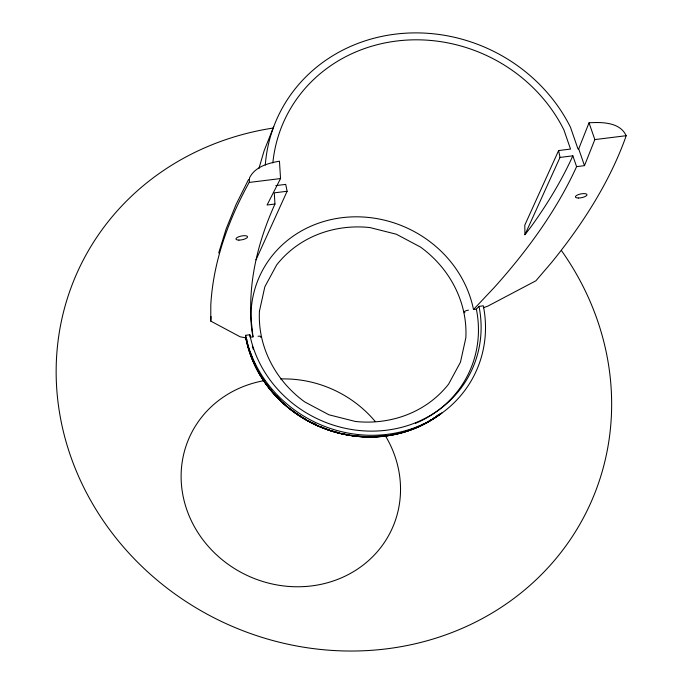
<?xml version="1.0" encoding="UTF-8"?>
<svg xmlns="http://www.w3.org/2000/svg" width="683" height="683" viewBox="0 0 683 683"><rect width="100%" height="100%" fill="white"/><g stroke="black" fill="none" stroke-linecap="round" stroke-linejoin="round"><path stroke-width="1.02" d="M245.812 337.846L240.134 336.787L210.765 321.104L210.808 304.78A1917.335 621.428 -11.4 0 1 248.262 184.069L249.227 182.438L249.534 177.845C254.921 166.772 268.24 163.135 279.449 161.188L280.551 178.562L267.07 205.011L274.967 204.029L274.259 192.854L287.108 191.257L285.725 184.384L275.804 185.614M210.765 321.104L211.081 316.596M258.874 168.641L264.133 150.738L273.712 126.705M218.705 252.941L226.201 228.779L236.156 204.285L248.561 179.492M483.351 307.734L487.961 306.061L535.899 280.79L551.54 262.528A1917.335 621.428 -11.4 0 0 625.662 137.274L626.149 135.704C620.096 122.112 601.817 121.992 589.036 122.803L578.697 148.868L584.486 165.653L576.589 166.635A1834.512 594.586 -11.4 0 1 494.142 287.62L473.49 309.527A113.762 104.798 24.4 0 0 341.961 217.698A113.762 104.798 24.4 0 0 252.983 336.873L250.115 337.223M589.036 122.803L594.833 139.588L584.486 165.653M255.997 259.856L287.108 191.257M272.841 162.93A155.613 143.353 24.4 0 1 398.309 40.826A155.613 143.353 24.4 0 1 563.919 129.924L570.527 149.073L558.626 150.55L524.792 225.134L524.945 234.713L530.273 227.798A1834.512 594.586 -11.4 0 0 572.858 155.826L560.009 157.423L524.945 234.713M438.708 409.937A116.733 107.53 24.4 0 0 476.367 309.168L479.005 306.368L483.316 305.83A122.675 113.011 24.4 0 1 387.372 434.337A122.675 113.011 24.4 0 1 245.539 335.31L245.965 338.87L246.922 339.511M249.227 182.438L280.551 178.562M594.833 139.588L626.149 135.704M245.539 335.31L249.85 334.781A118.227 108.913 24.4 0 0 386.535 430.213A118.227 108.913 24.4 0 0 479.005 306.368M473.49 309.527L476.367 309.168M578.697 148.868L577.963 148.911L570.493 127.286A163.024 150.175 24.4 0 0 395.295 34.15A163.024 150.175 24.4 0 0 265.277 165.124M572.858 155.826L576.589 166.635M558.626 150.55L560.009 157.423M252.983 336.873L250.943 317.774A1834.512 594.586 -11.4 0 1 274.967 204.029M249.85 334.781L250.029 336.412M385.494 435.95A111.158 102.39 24.4 0 1 336.83 579.705A111.158 102.39 24.4 0 1 187.244 510.969A111.158 102.39 24.4 0 1 264.867 380.525M280.542 378.954A111.158 102.39 24.4 0 1 375.087 421.334M561.486 250.644A281.405 259.224 24.4 0 1 462.357 628.266A281.405 259.224 24.4 0 1 73.107 462.997A281.405 259.224 24.4 0 1 272.841 128.097M258.029 336.241A3.705 1.204 -11.4 0 1 260.752 337.462M315.461 424.083A118.594 109.254 24.4 0 1 313.591 423.178M278.809 398.095A118.594 109.254 24.4 0 1 276.615 395.807M442.225 412.617A120.456 110.962 24.4 0 1 324.877 428.77A120.456 110.962 24.4 0 1 245.965 338.87M464.892 312.712A3.705 1.204 -11.4 0 1 464.764 311.371A3.705 1.204 -11.4 0 1 468.444 310.15M440.313 413.932A120.217 110.74 24.4 0 1 246.093 339.058M384.606 435.634A119.09 109.707 24.4 0 1 350.934 435.156M348.902 434.832A119.09 109.707 24.4 0 1 342.798 433.654M337.735 432.441A119.09 109.707 24.4 0 1 331.725 430.717M329.744 430.085A119.09 109.707 24.4 0 1 323.913 427.993M322.957 427.618A119.09 109.707 24.4 0 1 321.044 426.849M316.289 424.766A119.09 109.707 24.4 0 1 307.905 420.532M306.086 419.507A119.09 109.707 24.4 0 1 290.48 408.963M285.528 404.848A119.09 109.707 24.4 0 1 283.138 402.697M280.798 400.494A119.09 109.707 24.4 0 1 273.516 392.81M272.158 391.214A119.09 109.707 24.4 0 1 270.818 389.592M268.854 387.116A119.09 109.707 24.4 0 1 266.951 384.572M264.526 381.114A119.09 109.707 24.4 0 1 262.784 378.476M260.582 374.899A119.09 109.707 24.4 0 1 259.028 372.175M255.681 365.687A119.09 109.707 24.4 0 1 250.473 352.787M438.862 414.453A119.525 110.108 24.4 0 1 436.326 416.288M434.593 417.475A119.525 110.108 24.4 0 1 432.834 418.636M431.05 419.763A119.525 110.108 24.4 0 1 429.231 420.865M423.648 423.955A119.525 110.108 24.4 0 1 421.744 424.911M419.823 425.833A119.525 110.108 24.4 0 1 416.912 427.14M413.036 428.745A119.525 110.108 24.4 0 1 399.188 433.167M397.139 433.662A119.525 110.108 24.4 0 1 390.966 434.926M388.9 435.276A119.525 110.108 24.4 0 1 384.768 435.865M383.726 435.985A119.525 110.108 24.4 0 1 256.313 367.582M254.913 364.688A119.525 110.108 24.4 0 1 246.58 339.383M437.897 410.543A116.733 107.53 24.4 0 1 415.512 423.34M253.265 349.244A116.733 107.53 24.4 0 1 252.343 346.247M440.023 413.915A119.901 110.45 24.4 0 1 384.922 436.019M383.88 436.138A119.901 110.45 24.4 0 1 256.065 367.522M255.604 366.592A119.901 110.45 24.4 0 1 246.298 339.229M259.446 311.158L264.833 286.8L276.666 264.927C298.898 236.634 334.508 223.811 369.862 227.55L396.336 234.226L420.549 247.092C449.397 268.026 467.744 301.852 465.84 337.863L460.453 362.221L448.62 384.094C426.388 412.387 390.778 425.21 355.425 421.471L328.95 414.794L304.738 401.928C275.889 380.994 257.542 347.177 259.446 311.158M578.364 198.019A5.925 1.921 -11.4 0 0 587.03 194.723A5.925 1.921 -11.4 0 0 578.219 194.655A5.925 1.921 -11.4 0 0 578.364 198.019M238.922 240.109A5.925 1.921 -11.4 0 0 247.579 236.813A5.925 1.921 -11.4 0 0 238.777 236.745A5.925 1.921 -11.4 0 0 238.922 240.109"/></g></svg>
